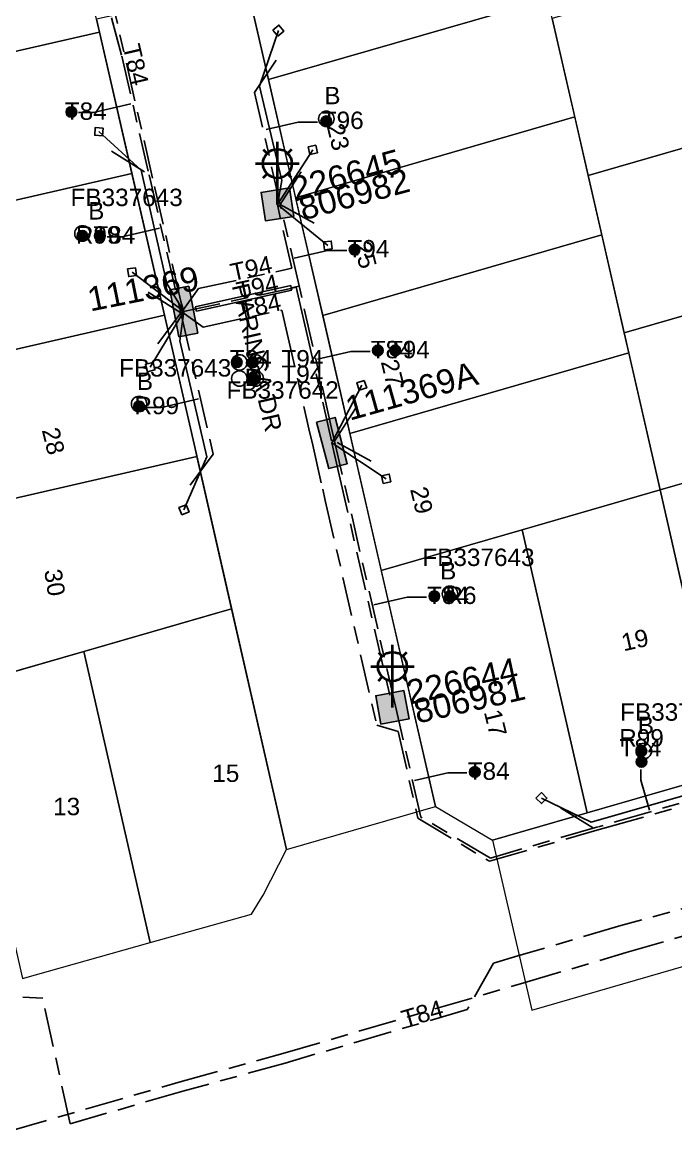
# Model space of a CAD drawing. Header units: metres. Extents: x 303957 to 307239, y 6268736 to 6272503.
# Drawn here: x 305927.7 to 305995.2, y 6269360.7 to 6269477.6 of the extents above; entities that cross this region are included whole.
import ezdxf
from ezdxf.enums import TextEntityAlignment as Align

# ---------------------------------------------------------------- set-up
doc = ezdxf.new("R2010")
doc.units = ezdxf.units.M
doc.linetypes.add('Cable Exist UG', pattern=[8.2, 4, -1.2, 1.8, -1.2])
doc.layers.get('0').update_dxf_attribs({"color": 6})
doc.layers.add('Cadastre Land Parcels_SP_EXT', color=9, linetype='Continuous', lineweight=5)
doc.layers.add('Cadastre Roads_SP_EXT', color=9, linetype='Continuous', lineweight=5)
for name, color, linetype in [('Duct_SP_EXT', 7, 'Continuous'), ('Equip_SP_SL_EXT', 7, 'Continuous'), ('Mains_HV_EXT', 7, 'Continuous'), ('Mains_LV_EXT', 7, 'Continuous'), ('Mains_LV_SL_EXT', 7, 'Continuous'), ('Services_SP_EXT', 7, 'Continuous'), ('SupportsUG_SP_LV_EXT', 7, 'Continuous'), ('SupportsUG_SP_LV_SL_EXT', 7, 'Continuous'), ('Trench_SP_EXT', 7, 'Continuous')]:
    doc.layers.add(name, color=color, linetype=linetype)
doc.styles.add('COLUMN_LABEL', font='arial.ttf')
doc.styles.add('iecARIAL', font='arial.ttf', dxfattribs={"height": 2})
doc.styles.add('POLE_LABEL', font='arial.ttf')
doc.styles.get("Standard").update_dxf_attribs({"font": 'arial.ttf'})

# ---------------------------------------------------------------- blocks, each defined once
blk = doc.blocks.new('COLUMN_EXT')
blk.add_hatch(color=256).paths.add_polyline_path([(-1.49, 1.48), (-1.49, -1.49), (1.48, -1.49), (1.48, 1.48)])
blk.add_lwpolyline([(-1.49, -1.49), (1.48, -1.49), (1.48, 1.48), (-1.49, 1.48)], close=True)
for tag, height, style, flags, p in [('ASSET_NUM', 2.5, 'COLUMN_LABEL', 8, (2, 2)), ('STRUCTURE_PLANT_NUMBER', 0.2, 'POLE_LABEL', 9, (1.81, 0.03)), ('STREET_CODE', 0.2, 'COLUMN_LABEL', 9, (1.81, -0.2))]:
    blk.add_attdef(tag, text='', height=height, dxfattribs=dict(style=style, flags=flags)).set_placement(p, align=Align.MIDDLE_LEFT)
at = {"flags": 9}
for tag, p in [('COLUMN_TYPE', (1.81, -0.4)), ('OWNED_BY', (1.81, -0.6)), ('STATE', (1.81, -0.8)), ('USAGE', (1.81, -1)), ('LEGEND', (1.81, -1.2)), ('STREETNAME', (1.81, -1.6)), ('SUBURB', (1.81, -1.8)), ('LOCATION', (1.81, -1.4)), ('NOTES', (1.81, -2))]:
    blk.add_attdef(tag, text='', height=0.2, dxfattribs=at).set_placement(p, align=Align.MIDDLE_LEFT)
at = {"flags": 1}
blk.add_attdef('Z', (1.81, -2.35), '', height=0.2, dxfattribs=at)
blk = doc.blocks.new('PILLAR_EXT')
blk.add_hatch(color=256).paths.add_polyline_path([(-2.475, 0.99), (-2.475, -0.99), (2.475, -0.99), (2.475, 0.99)])
blk.add_lwpolyline([(-2.475, -0.99), (2.475, -0.99), (2.475, 0.99), (-2.475, 0.99)], close=True)
at = {"style": 'iecARIAL', "flags": 8}
blk.add_attdef('ASSET_NUM', (1.5, 3.5), '', height=2.5, dxfattribs=at)
for tag, p, flags in [('OWNED_BY', (0, -0.2), 9), ('STATE', (0, -0.4), 9), ('SUPPORT_TYPE', (0, -0.6), 9), ('USAGE', (0, -0.8), 9), ('LEGEND', (0, -1), 9), ('LOCATION', (0, -1.2), 9), ('STREETNAME', (0, -1.8), 9), ('SUBURB', (0, -2), 1), ('NOTES', (0, -1.4), 9), ('PARENT', (0, -1.6), 9)]:
    blk.add_attdef(tag, p, '', height=0.2, dxfattribs=dict(flags=flags))
blk = doc.blocks.new('DUCT_EXT')
blk.add_circle((0, 0.8), 0.8)
at = {"flags": 1}
blk.add_attdef('Z', (0, 0), '', height=0.2, dxfattribs=at)
at = {"flags": 9}
for tag, p in [('DUCT_CODE', (0, 0)), ('XSECT_TYPE', (0, -0.2)), ('STATE', (0, -0.6)), ('FB_REFERENCE', (0, -0.4)), ('NOTES', (0, -0.8))]:
    blk.add_attdef(tag, text='', height=0.2, dxfattribs=at).set_placement(p, align=Align.MIDDLE_LEFT)
blk = doc.blocks.new('SL_LANTERN_EXT')
at = {"lineweight": 40}
for p, q in [((0, 1.97), (0, 6.47)), ((-1.46, 5.68), (-1.06, 5.28)), ((1.46, 5.68), (1.06, 5.28)), ((-2.25, 4.22), (2.25, 4.22)), ((-1.46, 2.76), (-1.06, 3.16)), ((0, 0), (0, 2.72)), ((1.46, 2.76), (1.06, 3.16))]:
    blk.add_line(p, q, dxfattribs=at)
blk.add_circle((0, 4.22), 1.5, dxfattribs=at)
at = {"style": 'iecARIAL', "flags": 8}
blk.add_attdef('ASSET_NUM', (1.5, 1.5), '', height=2.5, dxfattribs=at)
for tag, p, height, flags in [('CONSTRUCTED_VOLTAGE', (0.98, -0.65), 0.2, 9), ('CONTROL_TYPE', (0.98, -0.85), 0.2, 9), ('LANTERN_PURPOSE', (0.98, -1.05), 0.2, 9), ('LANTERN_TYPE', (0.98, -1.25), 0.2, 9), ('LNUMBER', (2.18, -3.25), 2.5, 8), ('OPERATING_VOLTAGE', (0.98, -1.65), 0.2, 9), ('ORIENTATION', (0.98, -1.85), 0.2, 9), ('OWNED_BY', (0.98, -2.05), 0.2, 9), ('STATE', (0.98, -2.25), 0.2, 9), ('NO_PHASES', (0.98, -1.45), 0.2, 9), ('USAGE', (0.98, -2.45), 0.2, 9), ('CEXIST', (0.98, -2.65), 0.2, 9), ('CNEW', (0.98, -2.85), 0.2, 9), ('CNUMBER', (0.98, -3.05), 0.2, 9), ('CREMOVE', (0.98, -3.25), 0.2, 9), ('CREPLACE', (0.98, -3.45), 0.2, 9), ('LKINGHEIGHT', (0.98, -3.65), 0.2, 9), ('LBRACKET', (0.98, -3.85), 0.2, 9), ('LBRACKETVOCAB', (0.98, -4.05), 0.2, 9), ('LCATEGORY', (0.98, -4.25), 0.2, 9), ('LCHARGE1', (0.98, -4.45), 0.2, 9), ('LCHARGE1PERCENT', (0.98, -4.65), 0.2, 9), ('LCHARGE2', (0.98, -4.85), 0.2, 9), ('LCHARGE2PERCENT', (0.98, -5.05), 0.2, 9), ('LCHARGE3', (0.98, -5.25), 0.2, 9), ('LCHARGE3PERCENT', (0.98, -5.45), 0.2, 9), ('LEXIST', (0.98, -5.65), 0.2, 9), ('LLAMP', (0.98, -5.85), 0.2, 9), ('LLAMPVOCAB', (0.98, -6.05), 0.2, 9), ('LMAST', (0.98, -6.25), 0.2, 9), ('LMASTVOCAB', (0.98, -6.45), 0.2, 9), ('LNEW', (0.98, -6.65), 0.2, 9), ('LANTNUMBER', (0.98, -6.85), 0.2, 9), ('LOUTREACH', (0.98, -7.25), 0.2, 9), ('LOUTREACHVOCAB', (0.98, -7.45), 0.2, 9), ('LRATECODE', (0.98, -7.65), 0.2, 9), ('LREMOVE', (0.98, -7.85), 0.2, 9), ('LREPLACE', (0.98, -8.05), 0.2, 9), ('LTYPE', (0.98, -8.25), 0.2, 9), ('STREETNAME', (0.98, -9.25), 0.2, 9), ('SUBURB', (0.98, -9.45), 0.2, 1), ('LTYPEVOCAB', (0.98, -8.45), 0.2, 9), ('LEGEND', (0.98, -8.65), 0.2, 9), ('LOCATION', (0.98, -8.85), 0.2, 9), ('NOTES', (0.98, -9.05), 0.2, 9)]:
    blk.add_attdef(tag, p, '', height=height, dxfattribs=dict(flags=flags))
blk = doc.blocks.new('CCP_EXT')
at = {"flags": 9}
for tag, p in [('STATE', (0, -1.8)), ('LEGEND', (0, -1.4)), ('LIFE_SUPPORT', (0, -1.6)), ('NOTES', (0, -2))]:
    blk.add_attdef(tag, text='', height=0.2, dxfattribs=at).set_placement(p, align=Align.MIDDLE_LEFT)
blk.add_wipeout([(0, 0.57), (0.57, 0), (0, -0.57), (-0.57, 0)])
blk.add_lwpolyline([(-0.57, 0), (0, 0.57), (0.57, 0), (0, -0.57), (-0.57, 0)])
at = {"flags": 1}
blk.add_attdef('Z', (0, 0), '', height=0.2, dxfattribs=at)
at = {"flags": 9}
for tag, p in [('CCP_TYPE', (0, 0)), ('CONSTRUCTED_VOLTAGE', (0, -0.2)), ('OPERATING_VOLTAGE', (0, -0.6)), ('ORIENTATION', (0, -0.8)), ('OWNED_BY', (0, -1)), ('NO_PHASES', (0, -0.4)), ('USAGE', (0, -1.2))]:
    blk.add_attdef(tag, text='', height=0.2, dxfattribs=at).set_placement(p, align=Align.MIDDLE_LEFT)
blk = doc.blocks.new('CABLE_LARGE_EXT')
h = blk.add_hatch(color=256)
edge = h.paths.add_edge_path()
edge.add_arc((0, 0.55), 0.55, 0, 360)
blk.add_circle((0, 0.55), 0.55)
at = {"flags": 1}
blk.add_attdef('Z', (0, 0), '', height=0.2, dxfattribs=at)
at = {"flags": 9}
for tag, p in [('COND_CODE', (0, 0)), ('STATE', (0, -0.4)), ('XSECT_SIZE', (0, -0.6)), ('FB_REFERENCE', (0, -0.2)), ('NOTES', (0, -0.8))]:
    blk.add_attdef(tag, text='', height=0.2, dxfattribs=at).set_placement(p, align=Align.MIDDLE_LEFT)

msp = doc.modelspace()

# ---------------------------------------------------------------- linework, layer by layer
at = {"layer": 'Cadastre Land Parcels_SP_EXT', "linetype": 'Continuous'}
for points in [[(305981.97, 6269480.07), (305978.61, 6269494.71), (305954.55, 6269487.76), (305950.87, 6269481.49), (305951.18, 6269480.15), (305953.11, 6269471.73), (305981.97, 6269480.07)], [(305935.61, 6269476.65), (305935.31, 6269477.97), (305932.23, 6269491.35), (305902.96, 6269484.61), (305906.18, 6269470.55), (305906.32, 6269469.94), (305935.61, 6269476.65)], [(306015.03, 6269470.14), (306011.3, 6269486.38), (305982.44, 6269478.05), (305986.16, 6269461.8), (306015.03, 6269470.14)], [(305984.77, 6269467.87), (305982.44, 6269478.05), (305981.97, 6269480.07), (305953.11, 6269471.73), (305955.91, 6269459.52), (305984.77, 6269467.87)], [(305938.97, 6269462.01), (305935.61, 6269476.65), (305906.32, 6269469.94), (305908.98, 6269458.36), (305909.68, 6269455.3), (305938.97, 6269462.01)], [(306018.76, 6269453.89), (306015.03, 6269470.14), (305986.16, 6269461.8), (305989.89, 6269445.55), (306018.76, 6269453.89)], [(305987.57, 6269455.67), (305986.16, 6269461.8), (305984.77, 6269467.87), (305955.91, 6269459.52), (305958.71, 6269447.32), (305987.57, 6269455.67)], [(305942.34, 6269447.38), (305938.97, 6269462.01), (305909.68, 6269455.3), (305911.78, 6269446.18), (305913.05, 6269440.66), (305942.34, 6269447.38)], [(305990.37, 6269443.46), (305989.89, 6269445.55), (305987.57, 6269455.67), (305958.71, 6269447.32), (305961.19, 6269436.52), (305961.51, 6269435.12), (305990.37, 6269443.46)], [(306022.49, 6269437.65), (306018.76, 6269453.89), (305989.89, 6269445.55), (305993.62, 6269429.31), (306022.49, 6269437.65)], [(305945.69, 6269432.75), (305945.51, 6269433.58), (305942.34, 6269447.38), (305913.05, 6269440.66), (305914.91, 6269432.54), (305916.41, 6269426.02), (305945.69, 6269432.75)], [(305979.34, 6269425.18), (305993.62, 6269429.31), (305990.37, 6269443.46), (305961.51, 6269435.12), (305964.76, 6269420.96), (305979.34, 6269425.18)], [(305949.29, 6269417.01), (305945.69, 6269432.75), (305916.41, 6269426.02), (305917.71, 6269420.36), (305920.39, 6269408.66), (305949.29, 6269417.01)], [(306013.49, 6269403.82), (306006.77, 6269433.11), (305993.62, 6269429.31), (306000.26, 6269400), (306013.49, 6269403.82)], [(306000.26, 6269400), (305993.62, 6269429.31), (305979.34, 6269425.18), (305986.07, 6269395.9), (306000.26, 6269400)], [(305986.07, 6269395.9), (305979.34, 6269425.18), (305964.76, 6269420.96), (305970.36, 6269396.56), (305976.28, 6269393.07), (305986.07, 6269395.9)], [(305951.35, 6269385.43), (305952.54, 6269387.4), (305954.96, 6269392.11), (305949.29, 6269417.01), (305948.08, 6269416.66), (305933.99, 6269412.59), (305940.85, 6269382.48), (305951.35, 6269385.43)], [(305940.85, 6269382.48), (305933.99, 6269412.59), (305920.81, 6269408.78), (305927.66, 6269378.78), (305940.85, 6269382.48)]]:
    msp.add_lwpolyline(points, close=True, dxfattribs=at)
at = {"layer": 'Duct_SP_EXT'}
for p, q in [((305945.53, 6269448.24), (305955.4, 6269450.43)), ((305945.64, 6269447.77), (305955.5, 6269449.96)), ((305955.4, 6269450.43), (305955.45, 6269450.2)), ((305955.5, 6269449.96), (305955.45, 6269450.2)), ((305945.53, 6269448.24), (305945.58, 6269448.01)), ((305945.64, 6269447.77), (305945.58, 6269448.01))]:
    msp.add_line(p, q, dxfattribs=at)
for points in [[(305933.45, 6269468.33), (305935.01, 6269468.33), (305938.86, 6269469.21)], [(305958.18, 6269467.32), (305956.18, 6269467.32), (305952.87, 6269466.56)], [(305936.42, 6269455.46), (305937.98, 6269455.46), (305941.83, 6269456.35)], [(305950.94, 6269443.68), (305950.94, 6269446.54), (305950.47, 6269448.67)], [(305963.6, 6269443.61), (305961.6, 6269443.61), (305958.16, 6269442.82)], [(305940.48, 6269437.83), (305942.03, 6269437.83), (305945.88, 6269438.71)], [(305969.44, 6269418.2), (305967.44, 6269418.2), (305964, 6269417.41)], [(305973.62, 6269400.03), (305971.63, 6269400.03), (305968.19, 6269399.24)], [(305991.6, 6269400.37), (305991.6, 6269399.27), (305992.49, 6269396.17)]]:
    msp.add_lwpolyline(points, dxfattribs=at)
at = {"layer": 'Mains_LV_EXT', "linetype": 'Cable Exist UG'}
for points in [[(305944.15, 6269447.71), (305945.85, 6269450.12), (305945.85, 6269450.12), (305954.47, 6269451.98), (305955.51, 6269452.24), (305955.51, 6269452.24), (305954.02, 6269458.81)], [(305944.15, 6269447.71), (305954.92, 6269450.03), (305955.97, 6269450.28), (305955.97, 6269450.28), (305956.87, 6269446.37), (305956.87, 6269446.37), (305959.24, 6269436.07), (305959.63, 6269434.37)], [(306002.7, 6269383.74), (305999.61, 6269387), (305999.61, 6269387), (305989.52, 6269384.24), (305978.9, 6269381.1), (305976.38, 6269380.36), (305973.64, 6269375.56), (305954.84, 6269370.03), (305954.84, 6269370.03), (305944.24, 6269367.12), (305932.59, 6269363.74), (305929.75, 6269376.72), (305927.69, 6269376.85)]]:
    msp.add_lwpolyline(points, dxfattribs=at)
at = {"layer": 'Trench_SP_EXT', "linetype": 'Cable Exist UG'}
for points in [[(305954.32, 6269458.82), (305951.67, 6269470.41), (305954.24, 6269474.21)], [(305936.88, 6269464.32), (305940.75, 6269461.89)], [(305954.32, 6269458.82), (305956.73, 6269462.59)], [(305940.75, 6269461.89), (305944.03, 6269447.61)], [(305954.32, 6269458.82), (305958.1, 6269456.74)], [(305956.26, 6269450.39), (305954.32, 6269458.82)], [(305944.03, 6269447.61), (305940.16, 6269450.04)], [(305955.45, 6269450.2), (305956.26, 6269450.37)], [(305959.94, 6269434.35), (305959.53, 6269436.14), (305956.26, 6269450.39)], [(305944.03, 6269447.61), (305941.5, 6269444.19)], [(305944.03, 6269447.61), (305947.38, 6269433.01), (305944.85, 6269429.59)], [(305944.35, 6269447.75), (305945.58, 6269448.01)], [(305959.94, 6269434.35), (305962.34, 6269438.12)], [(305963.71, 6269432.27), (305959.94, 6269434.35)], [(306000.58, 6269398.32), (305987.22, 6269394.46)], [(305986.71, 6269394.32), (305983.02, 6269396.58)]]:
    msp.add_lwpolyline(points, dxfattribs=at)

# ---------------------------------------------------------------- block references
at = {"layer": 'Duct_SP_EXT'}
for name, p in [('CABLE_LARGE_EXT', (305932.72, 6269467.83)), ('DUCT_EXT', (305959.08, 6269466.87)), ('CABLE_LARGE_EXT', (305959.08, 6269466.87)), ('DUCT_EXT', (305933.86, 6269455.02)), ('CABLE_LARGE_EXT', (305933.86, 6269455.02)), ('CABLE_LARGE_EXT', (305935.66, 6269455.02)), ('CABLE_LARGE_EXT', (305962.01, 6269453.6)), ('CABLE_LARGE_EXT', (305964.41, 6269443.16)), ('CABLE_LARGE_EXT', (305966.21, 6269443.17)), ('DUCT_EXT', (305950.09, 6269441.68)), ('DUCT_EXT', (305951.76, 6269441.68)), ('DUCT_EXT', (305950.09, 6269440.02)), ('DUCT_EXT', (305951.78, 6269440.02)), ('DUCT_EXT', (305939.72, 6269437.39)), ('CABLE_LARGE_EXT', (305939.72, 6269437.39)), ('DUCT_EXT', (305971.87, 6269417.76)), ('CABLE_LARGE_EXT', (305970.25, 6269417.75)), ('CABLE_LARGE_EXT', (305971.87, 6269417.76)), ('CABLE_LARGE_EXT', (305974.44, 6269399.58))]:
    msp.add_blockref(name, p, dxfattribs=at)
for name, p, rotation in [('CABLE_LARGE_EXT', (305949.27, 6269442.49), 270.4139529189928), ('CABLE_LARGE_EXT', (305950.94, 6269442.5), 269.9999999999998), ('CABLE_LARGE_EXT', (305950.95, 6269440.85), 270.0475012699466), ('DUCT_EXT', (305991.11, 6269402.29), 269.9999999999998), ('CABLE_LARGE_EXT', (305991.11, 6269402.29), 269.9999999999998), ('CABLE_LARGE_EXT', (305991.12, 6269401.17), 269.9999999999998)]:
    msp.add_blockref(name, p, dxfattribs=dict(at, rotation=rotation))
at = {"layer": 'Equip_SP_SL_EXT'}
ref = msp.add_blockref('SL_LANTERN_EXT', (305954.02, 6269458.82), dxfattribs=at)
ref.add_attrib('ASSET_NUM', '226645', dxfattribs={"layer": '0', "height": 2.5, "rotation": 15.2983, "style": 'iecARIAL'}).set_placement((305955.52, 6269460.32), align=Align.MIDDLE_LEFT)
ref = msp.add_blockref('SL_LANTERN_EXT', (305965.92, 6269406.81), dxfattribs=at)
ref.add_attrib('ASSET_NUM', '226644', dxfattribs={"layer": '0', "height": 2.5, "rotation": 12.2135, "style": 'iecARIAL'}).set_placement((305967.42, 6269408.31), align=Align.MIDDLE_LEFT)
at = {"layer": 'SupportsUG_SP_LV_EXT'}
ref = msp.add_blockref('PILLAR_EXT', (305944.35, 6269447.75), dxfattribs=dict(at, rotation=100.8277142829629))
ref.add_attrib('ASSET_NUM', '111369', dxfattribs={"layer": '0', "height": 2.5, "rotation": 11.3257, "style": 'iecARIAL'}).set_placement((305945.85, 6269451.25), align=Align.MIDDLE_RIGHT)
ref = msp.add_blockref('PILLAR_EXT', (305959.66, 6269434.15), dxfattribs=dict(at, rotation=284.6399714714039))
ref.add_attrib('ASSET_NUM', '111369A', dxfattribs={"layer": '0', "height": 2.5, "rotation": 15.7228, "style": 'iecARIAL'}).set_placement((305961.16, 6269437.65), align=Align.MIDDLE_LEFT)
at = {"layer": 'SupportsUG_SP_LV_SL_EXT'}
ref = msp.add_blockref('COLUMN_EXT', (305954.02, 6269458.82), dxfattribs=dict(at, rotation=188.9201741393187))
ref.add_attrib('ASSET_NUM', '806982', dxfattribs={"layer": '0', "height": 2.5, "rotation": 15.164, "style": 'COLUMN_LABEL'}).set_placement((305956.02, 6269459.57), align=Align.TOP_LEFT)
ref = msp.add_blockref('COLUMN_EXT', (305965.92, 6269406.81), dxfattribs=dict(at, rotation=190.5110947723312))
ref.add_attrib('ASSET_NUM', '806981', dxfattribs={"layer": '0', "height": 2.5, "rotation": 12.7139, "style": 'COLUMN_LABEL'}).set_placement((305967.92, 6269407.56), align=Align.TOP_LEFT)

# ---------------------------------------------------------------- texts
at = {"layer": 'Cadastre Land Parcels_SP_EXT', "linetype": 'Continuous'}
for s, rotation, p in [('23', 283.9892, (305959.1, 6269466.95)), ('25', 283.9859, (305961.9, 6269454.75)), ('27', 283.9881, (305964.7, 6269442.55)), ('28', 284.0101, (305929.65, 6269435.49)), ('29', 283.991, (305967.73, 6269429.37)), ('30', 278.9476, (305929.9, 6269420.96)), ('19', 12.5871, (305989.82, 6269412.6)), ('17', 283.9903, (305975.36, 6269406.33))]:
    msp.add_text(s, height=1.8, rotation=rotation, dxfattribs=at).set_placement(p)
for s, p in [('15', (305947.29, 6269399.1)), ('13', (305930.83, 6269395.66))]:
    msp.add_text(s, height=1.8, dxfattribs=at).set_placement(p)
at = {"layer": 'Cadastre Roads_SP_EXT'}
msp.add_text('PARINGA DR', height=1.8, rotation=282.9122, dxfattribs=at).set_placement((305949.29, 6269450.42))
at = {"layer": 'Duct_SP_EXT'}
for s, p in [('B', (305958.87, 6269469.18)), ('T96', (305958.61, 6269466.62)), ('FB337643', (305932.63, 6269458.65)), ('B', (305934.46, 6269457.26)), ('R99', (305933.18, 6269454.77)), ('T84', (305934.99, 6269454.77)), ('T94', (305961.27, 6269453.34)), ('T84', (305949.1, 6269441.96)), ('T94', (305954.44, 6269441.96)), ('T84', (305963.67, 6269442.91)), ('T94', (305965.45, 6269442.91)), ('FB337643', (305937.65, 6269441.02)), ('B', (305939.49, 6269439.63)), ('D', (305950.63, 6269440.04)), ('T94', (305954.44, 6269440.36)), ('FB337642', (305948.76, 6269438.73)), ('R99', (305939.24, 6269437.13)), ('FB337643', (305969.01, 6269421.43)), ('B', (305970.85, 6269420.04)), ('T84', (305969.51, 6269417.5)), ('R6', (305971.4, 6269417.5)), ('FB337643', (305989.46, 6269405.43)), ('B', (305991.29, 6269404.04)), ('R99', (305989.37, 6269402.76)), ('T84', (305989.4, 6269401.74)), ('T84', (305973.7, 6269399.32))]:
    msp.add_text(s, height=1.8, dxfattribs=at).set_placement(p)
at = {"layer": 'Mains_LV_EXT'}
for s, rotation, p in [('T84', 283.0213, (305938.01, 6269475.18)), ('T94', 12.1507, (305949.38, 6269450.88)), ('T94', 12.1507, (305950.02, 6269448.97)), ('T84', 12.1507, (305950.31, 6269446.99)), ('T84', 16.3584, (305967.18, 6269373.65))]:
    msp.add_text(s, height=1.8, rotation=rotation, dxfattribs=at).set_placement(p)

# ---------------------------------------------------------------- next in the draw order: block references
at = {"layer": 'Services_SP_EXT'}
for p, rotation in [((305954.13, 6269476.8), 354.5355506314263), ((305935.56, 6269466.35), 220.9563337115893), ((305957.69, 6269464.46), 236.9201742779293), ((305959.24, 6269454.58), 140.9201742396756), ((305938.99, 6269451.82), 322.827714448406), ((305940.87, 6269442), 58.82771409613926), ((305962.75, 6269440.12), 242.6399713901956), ((305965.28, 6269430.45), 146.6399716425993), ((305944.36, 6269427.24), 66.74152873604874)]:
    msp.add_blockref('CCP_EXT', p, dxfattribs=dict(at, rotation=rotation))
msp.add_blockref('CCP_EXT', (305981.32, 6269397.43), dxfattribs=at)

# ---------------------------------------------------------------- next in the draw order: linework, layer by layer
at = {"layer": 'Cadastre Roads_SP_EXT', "linetype": 'Continuous'}
for points in [[(305970.36, 6269396.56), (305961.19, 6269436.52), (305951.18, 6269480.15), (305950.87, 6269481.49), (305938.63, 6269478.72), (305935.31, 6269477.97), (305935.61, 6269476.65), (305945.51, 6269433.58), (305954.96, 6269392.11), (305970.36, 6269396.56)], [(306028.44, 6269389.41), (306024.4, 6269406.98), (305976.28, 6269393.07), (305980.32, 6269375.5), (306028.44, 6269389.41)]]:
    msp.add_lwpolyline(points, close=True, dxfattribs=at)
at = {"layer": 'Duct_SP_EXT'}
msp.add_lwpolyline([(305961.2, 6269454.04), (305959.2, 6269454.04), (305955.76, 6269453.25)], dxfattribs=at)
at = {"layer": 'Mains_HV_EXT', "linetype": 'Cable Exist UG'}
msp.add_lwpolyline([(305918.44, 6269360.69), (305943.97, 6269368.08), (305954.58, 6269371), (305979.49, 6269378.31), (305979.49, 6269378.31), (305990.1, 6269381.45), (306016.97, 6269389.21), (306027.6, 6269392.28), (306032.56, 6269393.75), (306043.22, 6269396.79), (306048.54, 6269398.17), (306044.37, 6269391.81), (306044.74, 6269390.2), (306050.91, 6269363.04), (306056.68, 6269364.46), (306058.46, 6269364.91)], dxfattribs=at)
at = {"layer": 'Mains_LV_EXT', "linetype": 'Cable Exist UG'}
for points in [[(305944.35, 6269447.75), (305944.04, 6269448.79), (305941.12, 6269461.54), (305937.31, 6269478.24), (305937.31, 6269478.24), (305936.86, 6269480.13), (305936.86, 6269480.13), (305931.43, 6269503.78)], [(305944.15, 6269447.71), (305946.34, 6269446.13), (305946.34, 6269446.13), (305954.47, 6269447.89), (305954.93, 6269445.92), (305957.29, 6269435.62), (305957.68, 6269433.92), (305958.71, 6269429.37), (305958.71, 6269429.37), (305958.97, 6269428.22), (305958.97, 6269428.22), (305964.29, 6269404.97), (305966.51, 6269404.31), (305966.51, 6269404.31), (305968.55, 6269395.34), (305975.96, 6269390.9), (305987.3, 6269394.19), (305988.05, 6269394.37), (305988.05, 6269394.37), (306000.63, 6269397.97)]]:
    msp.add_lwpolyline(points, dxfattribs=at)
at = {"layer": 'Mains_LV_SL_EXT', "linetype": 'Cable Exist UG'}
msp.add_lwpolyline([(305959.66, 6269434.15), (305960.41, 6269430.87), (305960.41, 6269430.87), (305965.89, 6269406.94)], dxfattribs=at)
at = {"layer": 'Services_SP_EXT'}
for points in [[(305954.02, 6269458.82), (305954.47, 6269461.29), (305954.47, 6269461.29), (305954.14, 6269462.76), (305952.18, 6269471.05), (305954.13, 6269476.8)], [(305944.35, 6269447.75), (305942.58, 6269450.65), (305942.58, 6269450.65), (305939.94, 6269462.36), (305935.56, 6269466.35)], [(305954.02, 6269458.82), (305957.69, 6269464.46)], [(305954.02, 6269458.82), (305959.24, 6269454.58)], [(305944.35, 6269447.75), (305938.99, 6269451.82)], [(305944.35, 6269447.75), (305940.87, 6269442)], [(305944.35, 6269447.75), (305943.94, 6269444.71), (305943.94, 6269444.71), (305946.72, 6269432.72), (305944.36, 6269427.24)], [(305959.66, 6269434.15), (305962.75, 6269440.12)], [(305959.66, 6269434.15), (305965.28, 6269430.45)], [(306000.67, 6269397.99), (305997.87, 6269398.22), (305997.87, 6269398.22), (305986.46, 6269394.93), (305981.32, 6269397.43)]]:
    msp.add_lwpolyline(points, dxfattribs=at)
at = {"layer": 'Trench_SP_EXT', "linetype": 'Cable Exist UG'}
for points in [[(305936.87, 6269478.11), (305937.93, 6269474.16), (305940.75, 6269461.89)], [(305966.23, 6269406.93), (305959.94, 6269434.35)], [(305987.17, 6269394.45), (305976.05, 6269391.23), (305968.87, 6269395.46), (305966.23, 6269406.93)]]:
    msp.add_lwpolyline(points, dxfattribs=at)

# ---------------------------------------------------------------- next in the draw order: texts
at = {"layer": 'Duct_SP_EXT'}
msp.add_text('T84', height=1.8, dxfattribs=at).set_placement((305932.04, 6269467.57))

doc.saveas('drawing.dxf')
